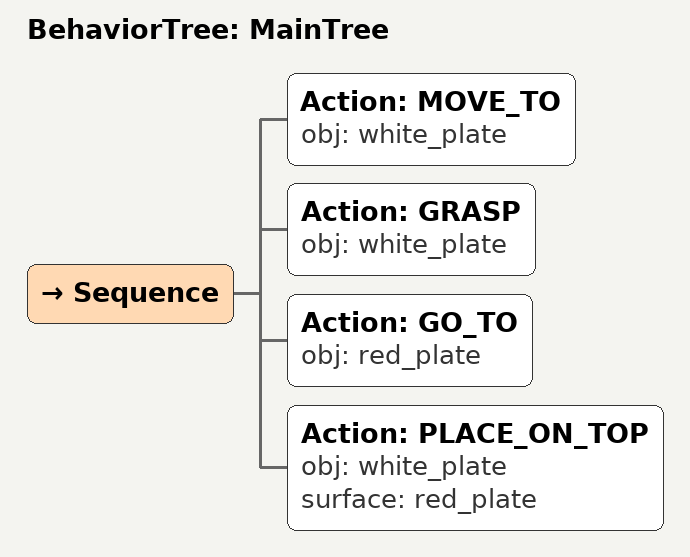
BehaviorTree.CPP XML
<root main_tree_to_execute="MainTree">
  <BehaviorTree ID="MainTree">
    <Sequence>
      <!-- Move to white_plate -->
      <Action ID="MOVE_TO" obj="white_plate" />
      <!-- Grasp white_plate -->
      <Action ID="GRASP" obj="white_plate" />
      <!-- Go to red_plate -->
      <Action ID="GO_TO" obj="red_plate" />
      <!-- Place white_plate on red_plate -->
      <Action ID="PLACE_ON_TOP" obj="white_plate" surface="red_plate" />
    </Sequence>
  </BehaviorTree>
</root>
